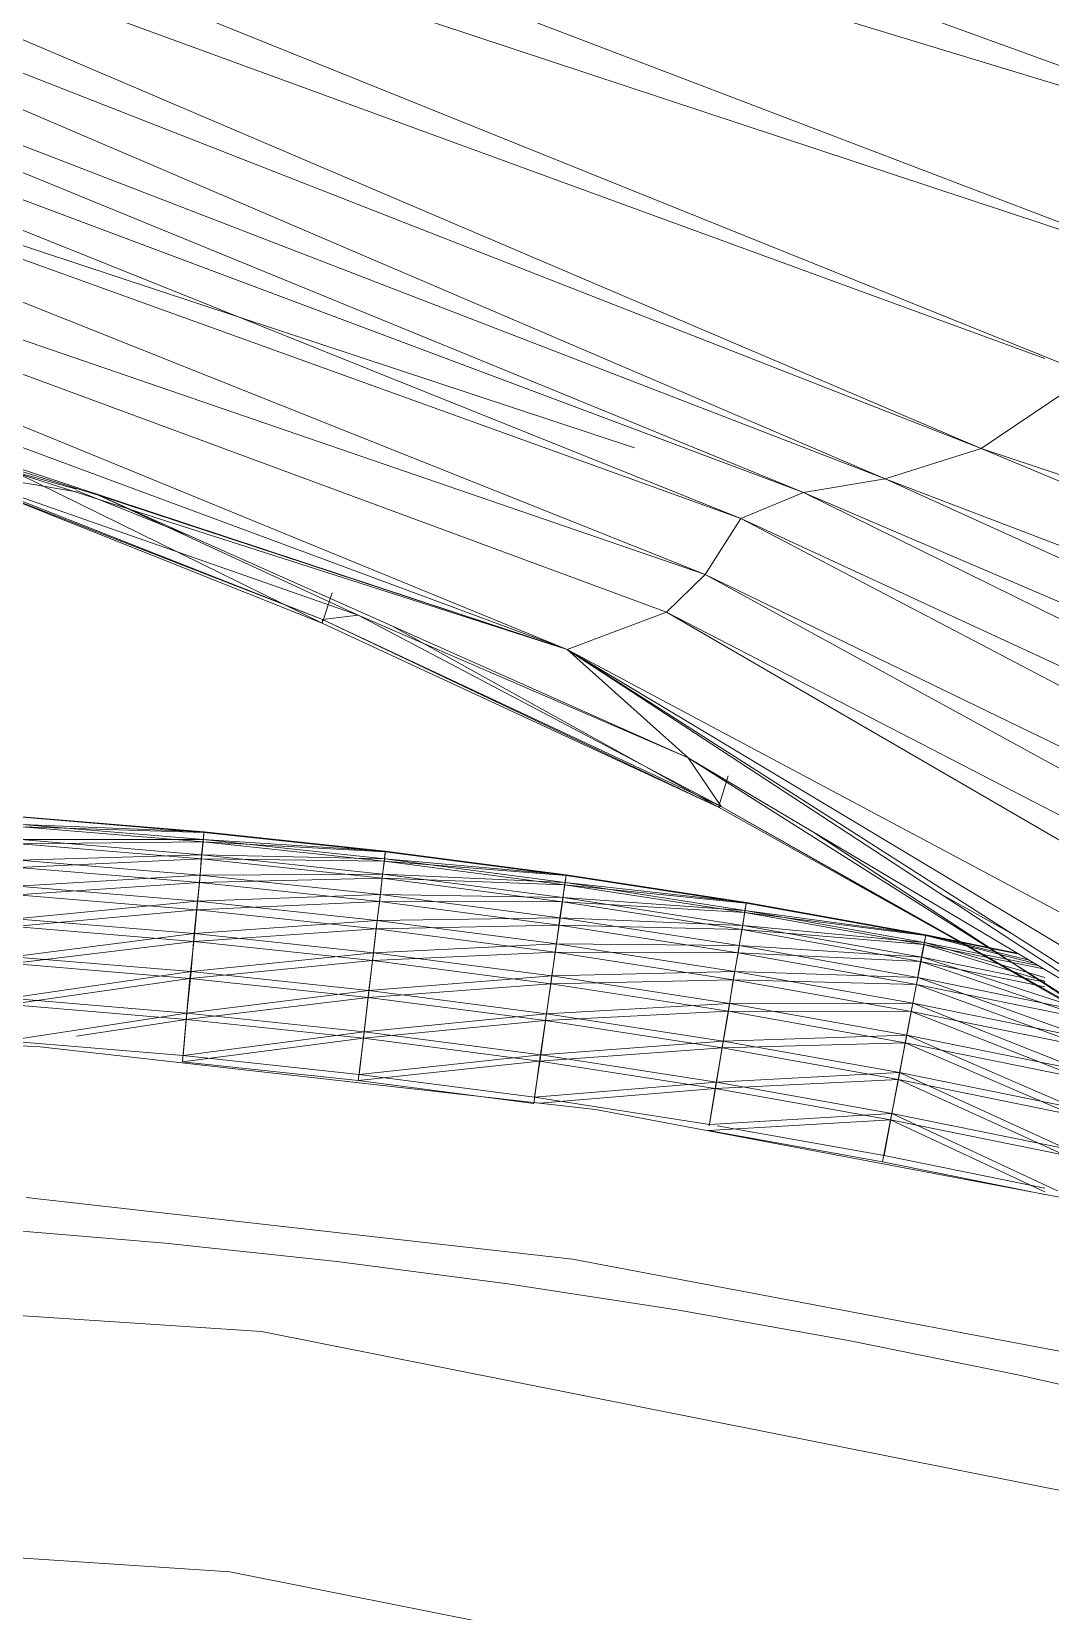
# Model space of a CAD drawing. Header units: millimetres. Extents: x -8591 to 7092, y -1621 to 14390.
# Drawn here: x -4415.74 to -4396.54, y 2786.11 to 2815.87 of the extents above; entities that cross this region are included whole.
import ezdxf

# ---------------------------------------------------------------- set-up
doc = ezdxf.new("R2010")
doc.units = ezdxf.units.MM
doc.layers.add('G-IMPT', color=8, linetype='Continuous', lineweight=9)
doc.layers.add('I-FURN', color=30, linetype='Continuous', lineweight=9)

# ---------------------------------------------------------------- blocks, each defined once
blk = doc.blocks.new('Artificial banana plant 1500mm - Family 4__C1-728657-Begane grond')
at = {"layer": 'G-IMPT'}
for p, q in [((-14.318, 169.535), (22.492, 156.13)), ((-14.318, 169.535), (22.492, 156.13)), ((22.492, 156.13), (-16.598, 168.003)), ((22.492, 156.13), (-16.598, 168.003)), ((-16.598, 168.003), (19.022, 154.396)), ((-16.598, 168.003), (19.022, 154.396)), ((16.972, 152.525), (-18.348, 166.756)), ((16.972, 152.525), (-18.348, 166.756)), ((-18.348, 166.756), (19.022, 154.396)), ((-18.348, 166.756), (19.022, 154.396)), ((14.912, 151.143), (-20.138, 166.085)), ((14.912, 151.143), (-20.138, 166.085)), ((-20.138, 166.085), (16.113, 152.838)), ((-20.138, 166.085), (16.113, 152.838)), ((-22.288, 165.704), (13.102, 150.568)), ((-22.288, 165.704), (13.102, 150.568)), ((-22.288, 165.704), (14.912, 151.143)), ((-22.288, 165.704), (14.912, 151.143)), ((-25.168, 165.354), (11.562, 150.31)), ((-25.168, 165.354), (11.562, 150.31)), ((-25.168, 165.354), (13.102, 150.568)), ((-25.168, 165.354), (13.102, 150.568)), ((-24.958, 164.003), (10.382, 149.819)), ((-24.958, 164.003), (10.382, 149.819)), ((-24.958, 164.003), (11.562, 150.31)), ((-24.958, 164.003), (11.562, 150.31)), ((-24.588, 162.443), (9.712, 148.764)), ((-24.588, 162.443), (9.712, 148.764)), ((-24.588, 162.443), (10.382, 149.819)), ((-24.588, 162.443), (10.382, 149.819)), ((7.112, 147.352), (-27.618, 161.586)), ((7.112, 147.352), (-27.618, 161.586)), ((-27.618, 161.586), (8.982, 148.055)), ((-27.618, 161.586), (8.982, 148.055)), ((-27.618, 161.586), (9.712, 148.764)), ((-27.618, 161.586), (9.712, 148.764)), ((-22.188, 158.206), (7.112, 147.352)), ((-22.188, 158.206), (7.112, 147.352)), ((8.382, 151.154), (-11.848, 157.831)), ((-12.988, 153.986), (7.112, 147.352)), ((-12.988, 153.986), (7.112, 147.352)), ((-11.628, 153.023), (-2.139, 150.374)), ((-11.628, 153.023), (-2.139, 150.374)), ((-1.708, 150.254), (-9.998, 152.835)), ((-1.708, 150.254), (-9.998, 152.835)), ((-9.998, 152.835), (7.112, 147.352)), ((-9.998, 152.835), (7.112, 147.352)), ((14.912, 151.143), (16.972, 152.525)), ((14.912, 151.143), (16.972, 152.525)), ((-3.858, 150.973), (2.492, 147.852)), ((-3.858, 150.973), (2.492, 147.852)), ((13.102, 150.568), (14.912, 151.143)), ((13.102, 150.568), (14.912, 151.143)), ((14.912, 151.143), (30.32, 144.667)), ((14.912, 151.143), (30.32, 144.667)), ((14.912, 151.143), (29.01, 146.403)), ((14.912, 151.143), (29.01, 146.403)), ((2.502, 147.916), (-4.748, 150.766)), ((2.502, 147.916), (-4.748, 150.766)), ((-4.748, 150.766), (3.172, 148.003)), ((-4.748, 150.766), (3.172, 148.003)), ((-4.748, 150.766), (-2.139, 150.326)), ((-4.748, 150.766), (-2.139, 150.326)), ((2.492, 147.852), (-4.708, 150.719)), ((2.492, 147.852), (-4.708, 150.719)), ((-4.708, 150.719), (2.502, 147.916)), ((-4.708, 150.719), (2.502, 147.916)), ((-0.005, 149.495), (-2.139, 150.348)), ((-0.005, 149.495), (-2.139, 150.348)), ((10.382, 149.819), (11.562, 150.31)), ((10.382, 149.819), (11.562, 150.31)), ((11.562, 150.31), (13.102, 150.568)), ((11.562, 150.31), (13.102, 150.568)), ((11.562, 150.31), (27.552, 143.482)), ((11.562, 150.31), (27.552, 143.482)), ((11.562, 150.31), (27.342, 142.545)), ((11.562, 150.31), (27.342, 142.545)), ((13.102, 150.568), (29.543, 144.302)), ((13.102, 150.568), (29.543, 144.302)), ((13.102, 150.568), (29.679, 143.034)), ((13.102, 150.568), (29.679, 143.034)), ((-1.708, 150.254), (7.112, 147.352)), ((-1.708, 150.254), (7.112, 147.352)), ((9.392, 145.312), (-1.708, 150.254)), ((9.392, 145.312), (-1.708, 150.254)), ((3.172, 148.003), (-1.708, 150.254)), ((3.172, 148.003), (-1.708, 150.254)), ((9.712, 148.764), (10.382, 149.819)), ((9.712, 148.764), (10.382, 149.819)), ((10.382, 149.819), (27.89, 141.735)), ((10.382, 149.819), (27.89, 141.735)), ((10.382, 149.819), (27.242, 140.983)), ((10.382, 149.819), (27.242, 140.983)), ((8.982, 148.055), (9.712, 148.764)), ((8.982, 148.055), (9.712, 148.764)), ((9.712, 148.764), (27.252, 140.266)), ((9.712, 148.764), (27.252, 140.266)), ((9.712, 148.764), (27.129, 139.238)), ((9.712, 148.764), (27.129, 139.238)), ((2.682, 148.423), (2.492, 147.852)), ((2.682, 148.423), (2.492, 147.852)), ((2.492, 147.852), (2.502, 147.916)), ((2.492, 147.852), (2.502, 147.916)), ((2.502, 147.916), (3.172, 148.003)), ((2.502, 147.916), (3.172, 148.003)), ((9.962, 144.386), (2.502, 147.916)), ((9.962, 144.386), (2.502, 147.916)), ((10.012, 144.394), (2.502, 147.916)), ((10.012, 144.394), (2.502, 147.916)), ((10.012, 144.394), (3.172, 148.003)), ((10.012, 144.394), (3.172, 148.003)), ((9.392, 145.312), (3.172, 148.003)), ((9.392, 145.312), (3.172, 148.003)), ((7.112, 147.352), (8.982, 148.055)), ((7.112, 147.352), (8.982, 148.055)), ((26.837, 137.701), (8.982, 148.055)), ((26.837, 137.701), (8.982, 148.055)), ((8.982, 148.055), (27.133, 138.685)), ((8.982, 148.055), (27.133, 138.685)), ((9.962, 144.386), (2.492, 147.852)), ((9.962, 144.386), (2.492, 147.852)), ((3.809, 147.798), (9.962, 144.386)), ((3.809, 147.798), (9.962, 144.386)), ((25.24, 136.485), (7.112, 147.352)), ((25.24, 136.485), (7.112, 147.352)), ((25.042, 135.902), (7.112, 147.352)), ((25.042, 135.902), (7.112, 147.352)), ((18.452, 139.935), (7.112, 147.352)), ((18.452, 139.935), (7.112, 147.352)), ((9.392, 145.312), (7.112, 147.352)), ((9.392, 145.312), (7.112, 147.352)), ((7.112, 147.352), (26.435, 137.054)), ((7.112, 147.352), (26.435, 137.054)), ((18.172, 139.758), (9.392, 145.312)), ((18.172, 139.758), (9.392, 145.312)), ((10.012, 144.394), (9.392, 145.312)), ((10.012, 144.394), (9.392, 145.312)), ((18.452, 139.935), (9.392, 145.312)), ((18.452, 139.935), (9.392, 145.312)), ((10.142, 144.971), (9.962, 144.386)), ((10.142, 144.971), (9.962, 144.386)), ((9.962, 144.386), (10.012, 144.394)), ((9.962, 144.386), (10.012, 144.394)), ((17.172, 140.355), (9.962, 144.386)), ((17.172, 140.355), (9.962, 144.386)), ((17.172, 140.355), (10.012, 144.394)), ((17.172, 140.355), (10.012, 144.394)), ((18.172, 139.758), (10.012, 144.394)), ((18.172, 139.758), (10.012, 144.394)), ((0.272, 143.919), (-3.168, 144.056)), ((-3.168, 144.056), (0.252, 143.772)), ((0.272, 143.919), (-3.168, 144.056)), ((0.252, 143.772), (-3.168, 144.056)), ((0.272, 143.919), (-3.158, 144.204)), ((0.272, 143.919), (-3.158, 144.204)), ((0.262, 143.907), (-3.158, 144.192)), ((-3.158, 144.192), (0.272, 143.919)), ((0.262, 143.907), (-3.158, 144.192)), ((-3.158, 144.192), (0.272, 143.919)), ((0.222, 143.488), (-3.188, 143.772)), ((-3.188, 143.772), (0.252, 143.772)), ((0.252, 143.772), (-3.188, 143.772)), ((0.222, 143.488), (-3.188, 143.772)), ((0.252, 143.732), (-3.168, 144.015)), ((0.262, 143.907), (-3.168, 144.015)), ((-3.168, 144.015), (0.262, 143.907)), ((-3.168, 144.015), (0.252, 143.732)), ((0.222, 143.488), (0.252, 143.772)), ((0.252, 143.772), (0.222, 143.488)), ((0.272, 143.919), (0.252, 143.772)), ((0.272, 143.919), (0.252, 143.772)), ((0.252, 143.732), (0.262, 143.907)), ((0.262, 143.907), (0.252, 143.732)), ((0.252, 143.772), (3.672, 143.409)), ((0.252, 143.772), (3.682, 143.555)), ((0.252, 143.772), (3.672, 143.409)), ((0.252, 143.772), (3.682, 143.555)), ((0.262, 143.907), (0.272, 143.919)), ((0.262, 143.907), (0.272, 143.919)), ((0.262, 143.907), (3.682, 143.543)), ((0.262, 143.907), (3.682, 143.555)), ((0.262, 143.907), (3.682, 143.543)), ((0.262, 143.907), (3.682, 143.555)), ((0.272, 143.919), (3.682, 143.555)), ((0.272, 143.919), (3.682, 143.555)), ((11.779, 143.896), (17.172, 140.355)), ((11.779, 143.896), (17.172, 140.355)), ((0.222, 143.488), (-3.218, 143.384)), ((-3.198, 143.69), (0.252, 143.732)), ((-3.198, 143.69), (0.252, 143.732)), ((0.222, 143.407), (-3.198, 143.69)), ((0.222, 143.407), (-3.198, 143.69)), ((0.222, 143.488), (0.192, 143.101)), ((0.222, 143.488), (0.192, 143.101)), ((0.222, 143.407), (0.252, 143.732)), ((0.222, 143.407), (0.252, 143.732)), ((0.222, 143.488), (3.672, 143.409)), ((0.222, 143.488), (3.632, 143.124)), ((0.222, 143.488), (3.672, 143.409)), ((0.222, 143.488), (3.632, 143.124)), ((0.252, 143.732), (3.662, 143.366)), ((0.252, 143.732), (3.682, 143.543)), ((0.252, 143.732), (3.662, 143.366)), ((0.252, 143.732), (3.682, 143.543)), ((3.662, 143.366), (3.682, 143.543)), ((3.662, 143.366), (3.682, 143.543)), ((3.672, 143.409), (3.682, 143.555)), ((3.672, 143.409), (3.682, 143.555)), ((7.092, 143.109), (3.682, 143.555)), ((7.092, 143.109), (3.682, 143.555)), ((3.682, 143.543), (3.682, 143.555)), ((3.682, 143.543), (3.682, 143.555)), ((7.092, 143.097), (3.682, 143.543)), ((3.682, 143.543), (7.092, 143.109)), ((7.092, 143.097), (3.682, 143.543)), ((0.222, 143.407), (-3.228, 143.249)), ((-3.228, 143.249), (0.222, 143.407)), ((0.182, 142.967), (-3.228, 143.249)), ((-3.228, 143.249), (0.182, 142.967)), ((-3.218, 143.384), (0.192, 143.101)), ((0.192, 143.101), (-3.218, 143.384)), ((0.182, 142.967), (0.222, 143.407)), ((0.222, 143.407), (0.182, 142.967)), ((0.222, 143.407), (3.622, 143.043)), ((0.222, 143.407), (3.662, 143.366)), ((0.222, 143.407), (3.622, 143.043)), ((0.222, 143.407), (3.662, 143.366)), ((3.622, 143.043), (3.662, 143.366)), ((3.622, 143.043), (3.662, 143.366)), ((3.672, 143.409), (3.632, 143.124)), ((3.672, 143.409), (3.632, 143.124)), ((7.062, 142.922), (3.662, 143.366)), ((7.092, 143.097), (3.662, 143.366)), ((3.662, 143.366), (7.092, 143.097)), ((3.662, 143.366), (7.062, 142.922)), ((7.092, 143.109), (3.672, 143.409)), ((3.672, 143.409), (7.072, 142.964)), ((7.092, 143.109), (3.672, 143.409)), ((7.072, 142.964), (3.672, 143.409)), ((-3.258, 142.733), (0.182, 142.967)), ((-3.258, 142.733), (0.182, 142.967)), ((-3.248, 142.895), (0.192, 143.101)), ((0.192, 143.101), (-3.248, 142.895)), ((0.142, 142.612), (-3.248, 142.895)), ((0.142, 142.612), (-3.248, 142.895)), ((0.132, 142.451), (0.182, 142.967)), ((0.132, 142.451), (0.182, 142.967)), ((0.142, 142.612), (0.192, 143.101)), ((0.192, 143.101), (0.142, 142.612)), ((0.182, 142.967), (3.622, 143.043)), ((0.182, 142.967), (3.622, 143.043)), ((0.182, 142.967), (3.572, 142.605)), ((0.182, 142.967), (3.572, 142.605)), ((0.192, 143.101), (3.632, 143.124)), ((0.192, 143.101), (3.632, 143.124)), ((0.192, 143.101), (3.592, 142.738)), ((0.192, 143.101), (3.592, 142.738)), ((3.572, 142.605), (3.622, 143.043)), ((3.572, 142.605), (3.622, 143.043)), ((3.592, 142.738), (3.632, 143.124)), ((3.592, 142.738), (3.632, 143.124)), ((7.022, 142.601), (3.622, 143.043)), ((3.622, 143.043), (7.062, 142.922)), ((7.022, 142.601), (3.622, 143.043)), ((3.622, 143.043), (7.062, 142.922)), ((7.032, 142.68), (3.632, 143.124)), ((3.632, 143.124), (7.072, 142.964)), ((7.072, 142.964), (3.632, 143.124)), ((7.032, 142.68), (3.632, 143.124)), ((7.022, 142.601), (7.062, 142.922)), ((7.022, 142.601), (7.062, 142.922)), ((7.032, 142.68), (7.072, 142.964)), ((7.072, 142.964), (7.032, 142.68)), ((7.062, 142.922), (7.092, 143.097)), ((7.092, 143.097), (7.062, 142.922)), ((7.062, 142.922), (10.462, 142.399)), ((7.062, 142.922), (10.482, 142.574)), ((7.062, 142.922), (10.462, 142.399)), ((7.062, 142.922), (10.482, 142.574)), ((7.092, 143.109), (7.072, 142.964)), ((7.092, 143.109), (7.072, 142.964)), ((7.072, 142.964), (10.462, 142.439)), ((7.072, 142.964), (10.492, 142.585)), ((7.072, 142.964), (10.462, 142.439)), ((7.072, 142.964), (10.492, 142.585)), ((7.092, 143.109), (10.492, 142.585)), ((7.092, 143.109), (10.492, 142.585)), ((7.092, 143.097), (7.092, 143.109)), ((7.092, 143.097), (7.092, 143.109)), ((7.092, 143.097), (10.482, 142.574)), ((7.092, 143.097), (10.492, 142.585)), ((7.092, 143.097), (10.482, 142.574)), ((7.092, 143.097), (10.492, 142.585)), ((0.142, 142.612), (-3.288, 142.282)), ((0.142, 142.612), (-3.288, 142.282)), ((0.132, 142.451), (-3.258, 142.733)), ((0.132, 142.451), (-3.258, 142.733)), ((0.142, 142.612), (0.082, 142.002)), ((0.142, 142.612), (0.082, 142.002)), ((0.132, 142.451), (3.572, 142.605)), ((0.132, 142.451), (3.572, 142.605)), ((0.142, 142.612), (3.592, 142.738)), ((0.142, 142.612), (3.592, 142.738)), ((0.142, 142.612), (3.532, 142.251)), ((0.142, 142.612), (3.532, 142.251)), ((3.512, 142.089), (3.572, 142.605)), ((3.512, 142.089), (3.572, 142.605)), ((3.592, 142.738), (3.532, 142.251)), ((3.592, 142.738), (3.532, 142.251)), ((6.962, 142.162), (3.572, 142.605)), ((7.022, 142.601), (3.572, 142.605)), ((3.572, 142.605), (7.022, 142.601)), ((3.572, 142.605), (6.962, 142.162)), ((7.032, 142.68), (3.592, 142.738)), ((3.592, 142.738), (6.972, 142.296)), ((7.032, 142.68), (3.592, 142.738)), ((6.972, 142.296), (3.592, 142.738)), ((6.962, 142.162), (7.022, 142.601)), ((7.022, 142.601), (6.962, 142.162)), ((7.032, 142.68), (6.972, 142.296)), ((7.032, 142.68), (6.972, 142.296)), ((7.022, 142.601), (10.402, 142.078)), ((7.022, 142.601), (10.462, 142.399)), ((7.022, 142.601), (10.402, 142.078)), ((7.022, 142.601), (10.462, 142.399)), ((7.032, 142.68), (10.462, 142.439)), ((7.032, 142.68), (10.422, 142.157)), ((7.032, 142.68), (10.462, 142.439)), ((7.032, 142.68), (10.422, 142.157)), ((10.462, 142.439), (10.492, 142.585)), ((10.462, 142.439), (10.492, 142.585)), ((10.462, 142.399), (10.482, 142.574)), ((10.462, 142.399), (10.482, 142.574)), ((10.482, 142.574), (10.492, 142.585)), ((10.482, 142.574), (10.492, 142.585)), ((13.872, 141.968), (10.482, 142.574)), ((10.482, 142.574), (13.872, 141.98)), ((13.872, 141.968), (10.482, 142.574)), ((10.482, 142.574), (13.872, 141.98)), ((13.872, 141.98), (10.492, 142.585)), ((13.872, 141.98), (10.492, 142.585)), ((15.499, 141.997), (14.188, 142.725)), ((15.499, 141.997), (14.188, 142.725)), ((0.132, 142.451), (-3.308, 142.136)), ((0.132, 142.451), (-3.308, 142.136)), ((-3.288, 142.282), (0.082, 142.002)), ((0.082, 142.002), (-3.288, 142.282)), ((0.132, 142.451), (0.072, 141.854)), ((0.132, 142.451), (0.072, 141.854)), ((0.132, 142.451), (3.512, 142.089)), ((0.132, 142.451), (3.512, 142.089)), ((3.532, 142.251), (6.972, 142.296)), ((6.972, 142.296), (3.532, 142.251)), ((6.912, 141.811), (6.972, 142.296)), ((6.972, 142.296), (6.912, 141.811)), ((6.972, 142.296), (10.352, 141.775)), ((6.972, 142.296), (10.422, 142.157)), ((6.972, 142.296), (10.352, 141.775)), ((6.972, 142.296), (10.422, 142.157)), ((10.402, 142.078), (10.462, 142.399)), ((10.402, 142.078), (10.462, 142.399)), ((10.462, 142.439), (10.422, 142.157)), ((10.462, 142.439), (10.422, 142.157)), ((13.872, 141.98), (10.462, 142.439)), ((10.462, 142.439), (13.842, 141.835)), ((13.872, 141.98), (10.462, 142.439)), ((13.842, 141.835), (10.462, 142.439)), ((13.832, 141.795), (10.462, 142.399)), ((13.872, 141.968), (10.462, 142.399)), ((10.462, 142.399), (13.872, 141.968)), ((10.462, 142.399), (13.832, 141.795)), ((-3.348, 141.566), (0.082, 142.002)), ((0.082, 142.002), (-3.348, 141.566)), ((-3.308, 142.136), (0.072, 141.854)), ((-3.308, 142.136), (0.072, 141.854)), ((0.022, 141.286), (0.082, 142.002)), ((0.082, 142.002), (0.022, 141.286)), ((0.072, 141.854), (3.512, 142.089)), ((0.072, 141.854), (3.512, 142.089)), ((0.082, 142.002), (3.532, 142.251)), ((0.082, 142.002), (3.532, 142.251)), ((0.082, 142.002), (3.462, 141.641)), ((0.082, 142.002), (3.462, 141.641)), ((3.442, 141.495), (3.512, 142.089)), ((3.512, 142.089), (3.442, 141.495)), ((3.462, 141.641), (3.532, 142.251)), ((3.462, 141.641), (3.532, 142.251)), ((3.512, 142.089), (6.962, 142.162)), ((3.512, 142.089), (6.962, 142.162)), ((6.882, 141.649), (3.512, 142.089)), ((6.882, 141.649), (3.512, 142.089)), ((6.912, 141.811), (3.532, 142.251)), ((6.912, 141.811), (3.532, 142.251)), ((6.882, 141.649), (6.962, 142.162)), ((6.882, 141.649), (6.962, 142.162)), ((6.962, 142.162), (10.332, 141.641)), ((6.962, 142.162), (10.402, 142.078)), ((6.962, 142.162), (10.332, 141.641)), ((6.962, 142.162), (10.402, 142.078)), ((10.332, 141.641), (10.402, 142.078)), ((10.332, 141.641), (10.402, 142.078)), ((10.352, 141.775), (10.422, 142.157)), ((10.352, 141.775), (10.422, 142.157)), ((13.772, 141.475), (10.402, 142.078)), ((10.402, 142.078), (13.832, 141.795)), ((13.772, 141.475), (10.402, 142.078)), ((10.402, 142.078), (13.832, 141.795)), ((13.792, 141.555), (10.422, 142.157)), ((10.422, 142.157), (13.842, 141.835)), ((13.842, 141.835), (10.422, 142.157)), ((13.792, 141.555), (10.422, 142.157)), ((13.832, 141.795), (13.872, 141.968)), ((13.872, 141.968), (13.832, 141.795)), ((13.872, 141.98), (13.842, 141.835)), ((13.872, 141.98), (13.842, 141.835)), ((13.872, 141.98), (15.594, 141.631)), ((13.872, 141.98), (15.594, 141.631)), ((13.872, 141.968), (13.872, 141.98)), ((13.872, 141.98), (15.613, 141.62)), ((13.872, 141.98), (15.818, 141.499)), ((13.872, 141.968), (13.872, 141.98)), ((13.872, 141.98), (15.613, 141.62)), ((13.872, 141.98), (15.818, 141.499)), ((13.872, 141.968), (15.628, 141.612)), ((13.872, 141.968), (15.908, 141.445)), ((13.872, 141.968), (15.628, 141.612)), ((13.872, 141.968), (15.908, 141.445)), ((-3.348, 141.436), (0.072, 141.854)), ((-3.348, 141.436), (0.072, 141.854)), ((0.002, 141.158), (0.072, 141.854)), ((0.002, 141.158), (0.072, 141.854)), ((0.072, 141.854), (3.442, 141.495)), ((0.072, 141.854), (3.442, 141.495)), ((6.912, 141.811), (3.462, 141.641)), ((6.912, 141.811), (3.462, 141.641)), ((6.912, 141.811), (6.822, 141.203)), ((6.912, 141.811), (6.822, 141.203)), ((6.912, 141.811), (10.352, 141.775)), ((6.912, 141.811), (10.272, 141.29)), ((6.912, 141.811), (10.352, 141.775)), ((6.912, 141.811), (10.272, 141.29)), ((10.352, 141.775), (10.272, 141.29)), ((10.352, 141.775), (10.272, 141.29)), ((13.792, 141.555), (10.352, 141.775)), ((10.352, 141.775), (13.722, 141.173)), ((13.792, 141.555), (10.352, 141.775)), ((13.722, 141.173), (10.352, 141.775)), ((13.772, 141.475), (13.832, 141.795)), ((13.772, 141.475), (13.832, 141.795)), ((13.792, 141.555), (13.842, 141.835)), ((13.842, 141.835), (13.792, 141.555)), ((13.832, 141.795), (16.113, 141.103)), ((13.832, 141.795), (16.088, 141.338)), ((13.832, 141.795), (16.113, 141.103)), ((13.832, 141.795), (16.088, 141.338)), ((13.842, 141.835), (15.979, 141.403)), ((13.842, 141.835), (16.113, 141.175)), ((13.842, 141.835), (15.979, 141.403)), ((13.842, 141.835), (16.113, 141.175)), ((0.022, 141.286), (-3.348, 141.566)), ((0.022, 141.286), (-3.348, 141.566)), ((0.002, 141.158), (-3.348, 141.436)), ((0.002, 141.158), (-3.348, 141.436)), ((0.002, 141.158), (3.442, 141.495)), ((0.002, 141.158), (3.442, 141.495)), ((0.022, 141.286), (3.462, 141.641)), ((0.022, 141.286), (3.462, 141.641)), ((3.362, 140.799), (3.442, 141.495)), ((3.362, 140.799), (3.442, 141.495)), ((3.462, 141.641), (3.372, 140.929)), ((3.462, 141.641), (3.372, 140.929)), ((6.882, 141.649), (3.442, 141.495)), ((6.882, 141.649), (3.442, 141.495)), ((3.442, 141.495), (6.802, 141.057)), ((3.442, 141.495), (6.802, 141.057)), ((3.462, 141.641), (6.822, 141.203)), ((6.822, 141.203), (3.462, 141.641)), ((6.882, 141.649), (6.802, 141.057)), ((6.882, 141.649), (6.802, 141.057)), ((6.882, 141.649), (10.242, 141.129)), ((6.882, 141.649), (10.332, 141.641)), ((6.882, 141.649), (10.242, 141.129)), ((6.882, 141.649), (10.332, 141.641)), ((10.242, 141.129), (10.332, 141.641)), ((10.242, 141.129), (10.332, 141.641)), ((13.692, 141.041), (10.332, 141.641)), ((13.772, 141.475), (10.332, 141.641)), ((10.332, 141.641), (13.772, 141.475)), ((10.332, 141.641), (13.692, 141.041)), ((13.692, 141.041), (13.772, 141.475)), ((13.772, 141.475), (13.692, 141.041)), ((13.792, 141.555), (13.722, 141.173)), ((13.792, 141.555), (13.722, 141.173)), ((13.772, 141.475), (16.113, 141.001)), ((13.772, 141.475), (17.042, 140.362)), ((13.772, 141.475), (16.113, 141.001)), ((13.772, 141.475), (17.042, 140.362)), ((13.792, 141.555), (16.113, 141.084)), ((13.792, 141.555), (17.062, 140.494)), ((13.792, 141.555), (16.113, 141.084)), ((13.792, 141.555), (17.062, 140.494)), ((0.002, 141.158), (-3.408, 140.664)), ((0.002, 141.158), (-3.408, 140.664)), ((0.022, 141.286), (-3.398, 140.783)), ((0.022, 141.286), (-3.398, 140.783)), ((0.002, 141.158), (-0.068, 140.386)), ((0.002, 141.158), (-0.068, 140.386)), ((0.022, 141.286), (-0.058, 140.505)), ((0.022, 141.286), (-0.058, 140.505)), ((0.002, 141.158), (3.362, 140.799)), ((0.002, 141.158), (3.362, 140.799)), ((0.022, 141.286), (3.372, 140.929)), ((0.022, 141.286), (3.372, 140.929)), ((3.372, 140.929), (6.822, 141.203)), ((6.822, 141.203), (3.372, 140.929)), ((6.722, 140.491), (6.822, 141.203)), ((6.822, 141.203), (6.722, 140.491)), ((6.802, 141.057), (10.242, 141.129)), ((6.802, 141.057), (10.242, 141.129)), ((6.822, 141.203), (10.272, 141.29)), ((6.822, 141.203), (10.272, 141.29)), ((6.822, 141.203), (10.172, 140.684)), ((6.822, 141.203), (10.172, 140.684)), ((10.152, 140.539), (10.242, 141.129)), ((10.242, 141.129), (10.152, 140.539)), ((10.172, 140.684), (10.272, 141.29)), ((10.172, 140.684), (10.272, 141.29)), ((13.592, 140.532), (10.242, 141.129)), ((10.242, 141.129), (13.692, 141.041)), ((13.592, 140.532), (10.242, 141.129)), ((10.242, 141.129), (13.692, 141.041)), ((13.622, 140.691), (10.272, 141.29)), ((10.272, 141.29), (13.722, 141.173)), ((13.722, 141.173), (10.272, 141.29)), ((13.622, 140.691), (10.272, 141.29)), ((13.622, 140.691), (13.722, 141.173)), ((13.722, 141.173), (13.622, 140.691)), ((13.722, 141.173), (17.062, 140.494)), ((13.722, 141.173), (16.962, 140.015)), ((13.722, 141.173), (17.062, 140.494)), ((13.722, 141.173), (16.962, 140.015)), ((-3.398, 140.783), (-0.058, 140.505)), ((-0.058, 140.505), (-3.398, 140.783)), ((-0.068, 140.386), (3.362, 140.799)), ((-0.068, 140.386), (3.362, 140.799)), ((-0.058, 140.505), (3.372, 140.929)), ((-0.058, 140.505), (3.372, 140.929)), ((3.272, 140.031), (3.362, 140.799)), ((3.362, 140.799), (3.272, 140.031)), ((3.282, 140.148), (3.372, 140.929)), ((3.282, 140.148), (3.372, 140.929)), ((3.362, 140.799), (6.802, 141.057)), ((3.362, 140.799), (6.802, 141.057)), ((6.702, 140.362), (3.362, 140.799)), ((6.702, 140.362), (3.362, 140.799)), ((6.722, 140.491), (3.372, 140.929)), ((6.722, 140.491), (3.372, 140.929)), ((6.702, 140.362), (6.802, 141.057)), ((6.702, 140.362), (6.802, 141.057)), ((6.802, 141.057), (10.152, 140.539)), ((6.802, 141.057), (10.152, 140.539)), ((13.592, 140.532), (13.692, 141.041)), ((13.592, 140.532), (13.692, 141.041)), ((13.692, 141.041), (16.932, 139.856)), ((13.692, 141.041), (17.042, 140.362)), ((13.692, 141.041), (16.932, 139.856)), ((13.692, 141.041), (17.042, 140.362)), ((-3.458, 139.979), (-0.058, 140.505)), ((-0.058, 140.505), (-3.458, 139.979)), ((-3.408, 140.664), (-0.068, 140.386)), ((-3.408, 140.664), (-0.068, 140.386)), ((-0.128, 139.703), (-0.058, 140.505)), ((-0.058, 140.505), (-0.128, 139.703)), ((-0.058, 140.505), (3.282, 140.148)), ((-0.058, 140.505), (3.282, 140.148)), ((6.722, 140.491), (3.282, 140.148)), ((6.722, 140.491), (3.282, 140.148)), ((6.722, 140.491), (6.612, 139.715)), ((6.722, 140.491), (6.612, 139.715)), ((6.702, 140.362), (10.152, 140.539)), ((6.702, 140.362), (10.152, 140.539)), ((6.722, 140.491), (10.172, 140.684)), ((6.722, 140.491), (10.172, 140.684)), ((6.722, 140.491), (10.052, 139.977)), ((6.722, 140.491), (10.052, 139.977)), ((10.032, 139.847), (10.152, 140.539)), ((10.032, 139.847), (10.152, 140.539)), ((10.172, 140.684), (10.052, 139.977)), ((10.172, 140.684), (10.052, 139.977)), ((13.592, 140.532), (10.152, 140.539)), ((10.152, 140.539), (13.482, 139.943)), ((13.592, 140.532), (10.152, 140.539)), ((10.152, 140.539), (13.482, 139.943)), ((13.622, 140.691), (10.172, 140.684)), ((13.622, 140.691), (10.172, 140.684)), ((10.172, 140.684), (13.512, 140.087)), ((13.512, 140.087), (10.172, 140.684)), ((13.592, 140.532), (13.482, 139.943)), ((13.592, 140.532), (13.482, 139.943)), ((13.622, 140.691), (13.512, 140.087)), ((13.622, 140.691), (13.512, 140.087)), ((13.592, 140.532), (16.932, 139.856)), ((13.592, 140.532), (16.802, 139.269)), ((13.592, 140.532), (16.932, 139.856)), ((13.592, 140.532), (16.802, 139.269)), ((13.622, 140.691), (16.962, 140.015)), ((13.622, 140.691), (16.832, 139.414)), ((13.622, 140.691), (16.832, 139.414)), ((13.622, 140.691), (16.962, 140.015)), ((-13.458, 140.27), (-2.878, 139.874)), ((-2.139, 140.067), (-0.068, 140.386)), ((-2.139, 140.067), (-0.068, 140.386)), ((-0.138, 139.585), (-0.068, 140.386)), ((-0.138, 139.585), (-0.068, 140.386)), ((-0.068, 140.386), (3.272, 140.031)), ((-0.068, 140.386), (3.272, 140.031)), ((6.702, 140.362), (3.272, 140.031)), ((6.702, 140.362), (3.272, 140.031)), ((6.702, 140.362), (6.592, 139.596)), ((6.702, 140.362), (6.592, 139.596)), ((6.702, 140.362), (10.032, 139.847)), ((6.702, 140.362), (10.032, 139.847)), ((-0.128, 139.703), (-3.458, 139.979)), ((-0.128, 139.703), (-3.458, 139.979)), ((-0.138, 139.585), (3.272, 140.031)), ((-0.138, 139.585), (3.272, 140.031)), ((-0.128, 139.703), (3.282, 140.148)), ((-0.128, 139.703), (3.282, 140.148)), ((3.172, 139.231), (3.272, 140.031)), ((3.172, 139.231), (3.272, 140.031)), ((3.282, 140.148), (3.192, 139.349)), ((3.282, 140.148), (3.192, 139.349)), ((3.272, 140.031), (6.592, 139.596)), ((3.272, 140.031), (6.592, 139.596)), ((3.282, 140.148), (6.612, 139.715)), ((6.612, 139.715), (3.282, 140.148)), ((6.612, 139.715), (10.052, 139.977)), ((6.612, 139.715), (10.052, 139.977)), ((9.922, 139.201), (10.052, 139.977)), ((9.922, 139.201), (10.052, 139.977)), ((10.032, 139.847), (13.482, 139.943)), ((10.032, 139.847), (13.482, 139.943)), ((10.052, 139.977), (13.512, 140.087)), ((13.512, 140.087), (10.052, 139.977)), ((13.372, 139.382), (10.052, 139.977)), ((13.372, 139.382), (10.052, 139.977)), ((13.352, 139.255), (13.482, 139.943)), ((13.352, 139.255), (13.482, 139.943)), ((13.372, 139.382), (13.512, 140.087)), ((13.512, 140.087), (13.372, 139.382)), ((13.482, 139.943), (16.652, 138.584)), ((13.482, 139.943), (16.802, 139.269)), ((13.482, 139.943), (16.652, 138.584)), ((13.482, 139.943), (16.802, 139.269)), ((13.512, 140.087), (16.832, 139.414)), ((13.512, 140.087), (16.682, 138.712)), ((13.512, 140.087), (16.832, 139.414)), ((13.512, 140.087), (16.682, 138.712)), ((-2.878, 139.874), (7.642, 138.689)), ((-0.138, 139.585), (3.172, 139.231)), ((-0.138, 139.585), (3.172, 139.231)), ((-0.128, 139.703), (3.192, 139.349)), ((-0.128, 139.703), (3.192, 139.349)), ((3.172, 139.231), (6.592, 139.596)), ((3.172, 139.231), (6.592, 139.596)), ((3.192, 139.349), (6.612, 139.715)), ((6.612, 139.715), (3.192, 139.349)), ((6.482, 138.799), (6.592, 139.596)), ((6.482, 138.799), (6.592, 139.596)), ((6.492, 138.918), (6.612, 139.715)), ((6.612, 139.715), (6.492, 138.918)), ((6.592, 139.596), (10.032, 139.847)), ((6.592, 139.596), (10.032, 139.847)), ((6.592, 139.596), (9.902, 139.084)), ((6.592, 139.596), (9.902, 139.084)), ((6.612, 139.715), (9.922, 139.201)), ((6.612, 139.715), (9.922, 139.201)), ((9.902, 139.084), (10.032, 139.847)), ((10.032, 139.847), (9.902, 139.084)), ((13.352, 139.255), (10.032, 139.847)), ((13.352, 139.255), (10.032, 139.847)), ((6.492, 138.918), (3.192, 139.349)), ((6.492, 138.918), (3.192, 139.349)), ((13.372, 139.382), (9.922, 139.201)), ((13.372, 139.382), (9.922, 139.201)), ((13.372, 139.382), (13.232, 138.611)), ((13.372, 139.382), (13.232, 138.611)), ((13.372, 139.382), (16.682, 138.712)), ((13.372, 139.382), (16.522, 137.944)), ((13.372, 139.382), (16.522, 137.944)), ((13.372, 139.382), (16.682, 138.712)), ((6.482, 138.799), (3.172, 139.231)), ((6.482, 138.799), (3.172, 139.231)), ((6.492, 138.918), (9.922, 139.201)), ((6.492, 138.918), (9.922, 139.201)), ((6.587, 138.808), (9.902, 139.084)), ((6.587, 138.808), (9.902, 139.084)), ((9.787, 138.382), (9.902, 139.084)), ((9.787, 138.382), (9.902, 139.084)), ((9.922, 139.201), (9.792, 138.407)), ((9.922, 139.201), (9.792, 138.407)), ((13.352, 139.255), (9.902, 139.084)), ((13.352, 139.255), (9.902, 139.084)), ((9.902, 139.084), (13.202, 138.494)), ((9.902, 139.084), (13.202, 138.494)), ((9.922, 139.201), (13.232, 138.611)), ((13.232, 138.611), (9.922, 139.201)), ((13.352, 139.255), (13.202, 138.494)), ((13.352, 139.255), (13.202, 138.494)), ((13.352, 139.255), (16.652, 138.584)), ((13.352, 139.255), (16.492, 137.828)), ((13.352, 139.255), (16.652, 138.584)), ((13.352, 139.255), (16.492, 137.828)), ((6.492, 138.918), (9.792, 138.407)), ((6.492, 138.918), (9.792, 138.407)), ((7.642, 138.689), (18.042, 136.721)), ((9.772, 138.29), (13.202, 138.494)), ((9.772, 138.29), (13.202, 138.494)), ((9.792, 138.407), (13.232, 138.611)), ((13.232, 138.611), (9.792, 138.407)), ((13.052, 137.704), (13.202, 138.494)), ((13.052, 137.704), (13.202, 138.494)), ((13.082, 137.821), (13.232, 138.611)), ((13.232, 138.611), (13.082, 137.821)), ((13.202, 138.494), (16.113, 137.139)), ((13.202, 138.494), (16.492, 137.828)), ((13.202, 138.494), (16.113, 137.139)), ((13.202, 138.494), (16.492, 137.828)), ((13.232, 138.611), (16.522, 137.944)), ((13.232, 138.611), (16.352, 137.157)), ((13.232, 138.611), (16.522, 137.944)), ((13.232, 138.611), (16.352, 137.157)), ((13.052, 137.704), (9.772, 138.29)), ((13.052, 137.704), (9.772, 138.29)), ((13.082, 137.821), (9.935, 138.382)), ((13.082, 137.821), (9.935, 138.382)), ((13.082, 137.821), (16.113, 137.206)), ((13.082, 137.821), (16.113, 137.206)), ((13.052, 137.704), (16.113, 137.084)), ((13.052, 137.704), (16.113, 137.084)), ((-3.088, 137.03), (7.212, 135.87)), ((-3.708, 136.44), (-0.468, 136.171)), ((-0.468, 136.171), (2.772, 135.825)), ((2.772, 135.825), (5.992, 135.403)), ((7.212, 135.87), (17.412, 133.94)), ((1.352, 134.508), (-16.498, 135.677)), ((5.992, 135.403), (9.212, 134.907)), ((9.212, 134.907), (12.412, 134.335)), ((18.892, 131.018), (1.352, 134.508)), ((12.412, 134.335), (15.602, 133.689)), ((15.602, 133.689), (18.772, 132.966)), ((0.752, 129.979), (-16.498, 131.11)), ((17.712, 126.605), (0.752, 129.979))]:
    blk.add_line(p, q, dxfattribs=at)
blk = doc.blocks.new('Artificial banana plant 1500mm - Family 4__C2-728658-Begane grond')
blk.add_blockref('Artificial banana plant 1500mm - Family 4__C1-728657-Begane grond', (0, 0))
blk = doc.blocks.new('Artificial banana plant 1500mm - Family 4-728656-Begane grond')
blk.add_blockref('Artificial banana plant 1500mm - Family 4__C2-728658-Begane grond', (0, 0))
blk = doc.blocks.new('Artificial banana plant 1500mm - Ny märkning-728662-Begane grond')
blk.add_blockref('Artificial banana plant 1500mm - Family 4-728656-Begane grond', (0, 0))

msp = doc.modelspace()

# ---------------------------------------------------------------- block references
at = {"layer": 'I-FURN'}
msp.add_blockref('Artificial banana plant 1500mm - Ny märkning-728662-Begane grond', (-4412.758, 2656.875), dxfattribs=at)

doc.saveas('drawing.dxf')
